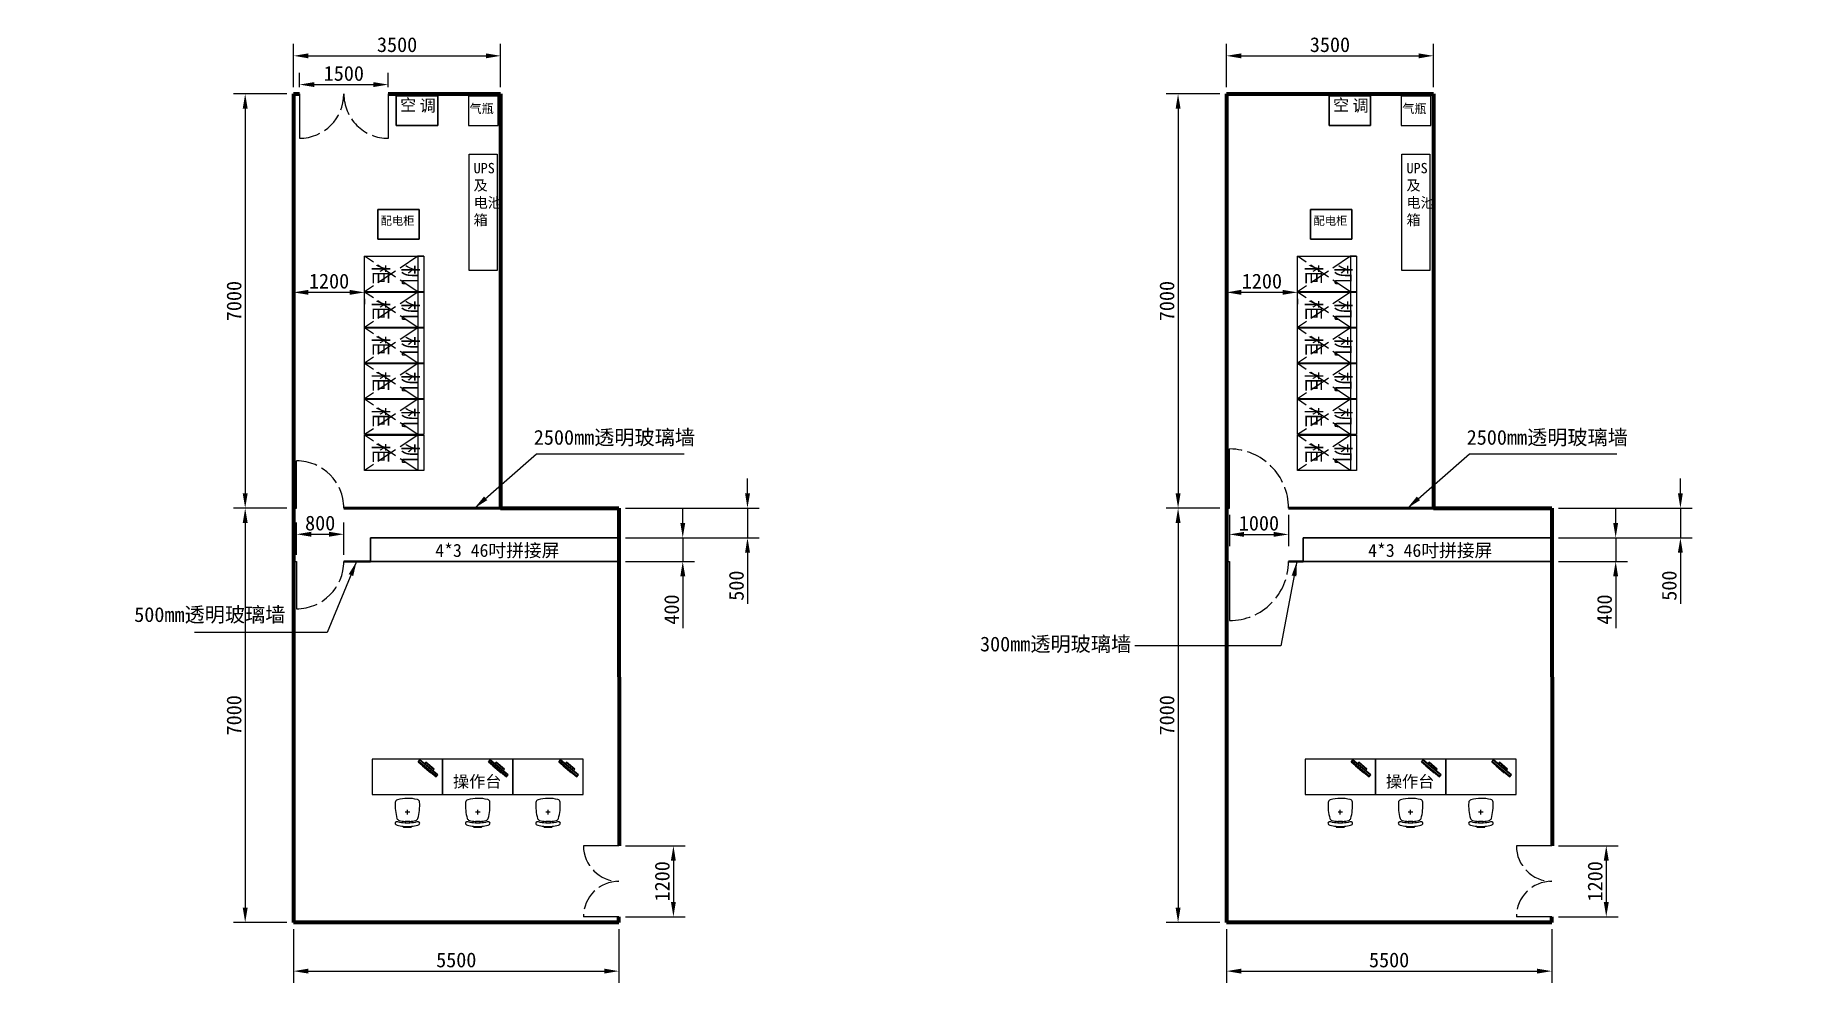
# Model space of a CAD drawing. Header units: millimetres. Extents: x 10 to 306, y 77 to 237.
import ezdxf

# ---------------------------------------------------------------- set-up
doc = ezdxf.new("R2010")
doc.units = ezdxf.units.MM
doc.header["$LTSCALE"] = 0.3
doc.linetypes.add('ACAD_ISO02W100', pattern=[15, 12, -3])
doc.layers.add('002设备', color=7, linetype='Continuous')
for name, color, linetype, lineweight in [('标注', 7, 'Continuous', 25), ('注释', 7, 'Continuous', 25), ('玻璃墙', 130, 'Continuous', 25), ('虚线', 254, 'ACAD_ISO02W100', 25)]:
    doc.layers.add(name, color=color, linetype=linetype, lineweight=lineweight)
doc.styles.get("Standard").update_dxf_attribs({"font": '', "height": 2.5})
doc.styles.get('Standard').set_extended_font_data('SimSun')
doc.dimstyles.new('标注', dxfattribs={"dimtxt": 2.5, "dimasz": 2.5, "dimexe": 2, "dimexo": 1.125, "dimtad": 1, "dimdec": 1, "dimlfac": 100, "dimtxsty": 'Standard', "dimcen": 2.5, "dimadec": 0, "dimazin": 0, "dimtfac": 1, "dimtdec": 1, "dimtmove": 0, "dimatfit": 3, "dimfxl": 1, "dimarcsym": 0})

# ---------------------------------------------------------------- blocks, each defined once
blk = doc.blocks.new('*D9')
at = {"layer": 'Defpoints', "color": 0}
for p in [(53.29, 226.98), (45.12, 156.98), (53.29, 156.98)]:
    blk.add_point(p, dxfattribs=at)
at = {"layer": '注释', "color": 0, "lineweight": -2}
for p, q in [((52.16, 226.98), (43.12, 226.98)), ((45.12, 224.48), (45.12, 159.48)), ((52.16, 156.98), (43.12, 156.98))]:
    blk.add_line(p, q, dxfattribs=at)
at = {"layer": '注释', "color": 0}
for points in [[(44.7, 224.48), (45.54, 224.48), (45.12, 226.98)], [(44.7, 159.48), (45.54, 159.48), (45.12, 156.98)]]:
    blk.add_solid(points, dxfattribs=at)
at = {"layer": '注释', "color": 0, "insert": (43.24, 191.98), "char_height": 2.5, "attachment_point": 5, "rotation": 90}
blk.add_mtext('7000', dxfattribs=at)
blk = doc.blocks.new('*D10')
at = {"layer": 'Defpoints', "color": 0}
for p in [(53.29, 156.98), (45.12, 86.98), (53.29, 86.98)]:
    blk.add_point(p, dxfattribs=at)
at = {"layer": '注释', "color": 0, "lineweight": -2}
for p, q in [((52.16, 156.98), (43.12, 156.98)), ((45.12, 154.48), (45.12, 89.48)), ((52.16, 86.98), (43.12, 86.98))]:
    blk.add_line(p, q, dxfattribs=at)
at = {"layer": '注释', "color": 0}
for points in [[(44.7, 154.48), (45.54, 154.48), (45.12, 156.98)], [(44.7, 89.48), (45.54, 89.48), (45.12, 86.98)]]:
    blk.add_solid(points, dxfattribs=at)
at = {"layer": '注释', "color": 0, "insert": (43.24, 121.98), "char_height": 2.5, "attachment_point": 5, "rotation": 90}
blk.add_mtext('7000', dxfattribs=at)
blk = doc.blocks.new('*D11')
at = {"layer": 'Defpoints', "color": 0}
for p in [(53.29, 86.98), (108.29, 86.98), (108.29, 78.75)]:
    blk.add_point(p, dxfattribs=at)
at = {"layer": '注释', "color": 0, "lineweight": -2}
for p, q in [((53.29, 85.86), (53.29, 76.75)), ((108.29, 85.86), (108.29, 76.75)), ((55.79, 78.75), (105.79, 78.75))]:
    blk.add_line(p, q, dxfattribs=at)
at = {"layer": '注释', "color": 0}
for points in [[(55.79, 79.17), (55.79, 78.34), (53.29, 78.75)], [(105.79, 79.17), (105.79, 78.34), (108.29, 78.75)]]:
    blk.add_solid(points, dxfattribs=at)
at = {"layer": '注释', "color": 0, "insert": (80.79, 80.63), "char_height": 2.5, "attachment_point": 5}
blk.add_mtext('5500', dxfattribs=at)
blk = doc.blocks.new('*D12')
at = {"layer": 'Defpoints', "color": 0}
for p in [(88.29, 233.42), (53.29, 226.98), (88.29, 226.98)]:
    blk.add_point(p, dxfattribs=at)
at = {"layer": '注释', "color": 0, "lineweight": -2}
for p, q in [((53.29, 228.11), (53.29, 235.42)), ((88.29, 228.11), (88.29, 235.42)), ((55.79, 233.42), (85.79, 233.42))]:
    blk.add_line(p, q, dxfattribs=at)
at = {"layer": '注释', "color": 0}
for points in [[(55.79, 233.83), (55.79, 233), (53.29, 233.42)], [(85.79, 233.83), (85.79, 233), (88.29, 233.42)]]:
    blk.add_solid(points, dxfattribs=at)
at = {"layer": '注释', "color": 0, "insert": (70.79, 235.29), "char_height": 2.5, "attachment_point": 5}
blk.add_mtext('3500', dxfattribs=at)
blk = doc.blocks.new('*D13')
at = {"layer": 'Defpoints', "color": 0}
for p in [(108.29, 156.98), (108.29, 151.98), (130.01, 151.98)]:
    blk.add_point(p, dxfattribs=at)
at = {"layer": '标注', "color": 0, "lineweight": -2}
for p, q in [((130.01, 159.48), (130.01, 161.98)), ((109.41, 156.98), (132.01, 156.98)), ((130.01, 156.98), (130.01, 151.98)), ((109.41, 151.98), (132.01, 151.98)), ((130.01, 149.48), (130.01, 140.79))]:
    blk.add_line(p, q, dxfattribs=at)
at = {"layer": '标注', "color": 0}
for points in [[(129.6, 159.48), (130.43, 159.48), (130.01, 156.98)], [(129.6, 149.48), (130.43, 149.48), (130.01, 151.98)]]:
    blk.add_solid(points, dxfattribs=at)
at = {"layer": '标注', "color": 0, "insert": (128.14, 143.89), "char_height": 2.5, "attachment_point": 5, "rotation": 90}
blk.add_mtext('500', dxfattribs=at)
blk = doc.blocks.new('*D14')
at = {"layer": 'Defpoints', "color": 0}
for p in [(108.29, 151.98), (108.29, 147.98), (119.07, 147.98)]:
    blk.add_point(p, dxfattribs=at)
at = {"layer": '标注', "color": 0, "lineweight": -2}
for p, q in [((119.07, 154.48), (119.07, 156.98)), ((109.41, 151.98), (121.07, 151.98)), ((119.07, 151.98), (119.07, 147.98)), ((109.41, 147.98), (121.07, 147.98)), ((119.07, 145.48), (119.07, 136.71))]:
    blk.add_line(p, q, dxfattribs=at)
at = {"layer": '标注', "color": 0}
for points in [[(118.66, 154.48), (119.49, 154.48), (119.07, 151.98)], [(118.66, 145.48), (119.49, 145.48), (119.07, 147.98)]]:
    blk.add_solid(points, dxfattribs=at)
at = {"layer": '标注', "color": 0, "insert": (117.2, 139.85), "char_height": 2.5, "attachment_point": 5, "rotation": 90}
blk.add_mtext('400', dxfattribs=at)
blk = doc.blocks.new('*D15')
at = {"layer": 'Defpoints', "color": 0}
for p in [(108.29, 99.93), (108.29, 87.93), (117.49, 87.93)]:
    blk.add_point(p, dxfattribs=at)
at = {"layer": '标注', "color": 0, "lineweight": -2}
for p, q in [((109.41, 99.93), (119.49, 99.93)), ((117.49, 97.43), (117.49, 90.43)), ((109.41, 87.93), (119.49, 87.93))]:
    blk.add_line(p, q, dxfattribs=at)
at = {"layer": '标注', "color": 0}
for points in [[(117.07, 97.43), (117.9, 97.43), (117.49, 99.93)], [(117.07, 90.43), (117.9, 90.43), (117.49, 87.93)]]:
    blk.add_solid(points, dxfattribs=at)
at = {"layer": '标注', "color": 0, "insert": (115.61, 93.93), "char_height": 2.5, "attachment_point": 5, "rotation": 90}
blk.add_mtext('1200', dxfattribs=at)
blk = doc.blocks.new('*D16')
at = {"layer": 'Defpoints', "color": 0}
for p in [(69.29, 228.56), (54.29, 226.98), (69.29, 226.98)]:
    blk.add_point(p, dxfattribs=at)
at = {"layer": '标注', "color": 0, "lineweight": -2}
for p, q in [((54.29, 228.11), (54.29, 230.56)), ((56.79, 228.56), (66.79, 228.56)), ((69.29, 228.11), (69.29, 230.56))]:
    blk.add_line(p, q, dxfattribs=at)
at = {"layer": '标注', "color": 0}
for points in [[(56.79, 228.97), (56.79, 228.14), (54.29, 228.56)], [(66.79, 228.97), (66.79, 228.14), (69.29, 228.56)]]:
    blk.add_solid(points, dxfattribs=at)
at = {"layer": '标注', "color": 0, "insert": (61.79, 230.43), "char_height": 2.5, "attachment_point": 5}
blk.add_mtext('1500', dxfattribs=at)
blk = doc.blocks.new('*D17')
at = {"layer": 'Defpoints', "color": 0}
for p in [(61.79, 152.58), (53.79, 147.98), (61.79, 147.98)]:
    blk.add_point(p, dxfattribs=at)
at = {"layer": '标注', "color": 0, "lineweight": -2}
for p, q in [((53.79, 149.11), (53.79, 154.58)), ((61.79, 149.11), (61.79, 154.58)), ((56.29, 152.58), (59.29, 152.58))]:
    blk.add_line(p, q, dxfattribs=at)
at = {"layer": '标注', "color": 0}
for points in [[(56.29, 152.99), (56.29, 152.16), (53.79, 152.58)], [(59.29, 152.99), (59.29, 152.16), (61.79, 152.58)]]:
    blk.add_solid(points, dxfattribs=at)
at = {"layer": '标注', "color": 0, "insert": (57.79, 154.45), "char_height": 2.5, "attachment_point": 5}
blk.add_mtext('800', dxfattribs=at)
blk = doc.blocks.new('*D21')
at = {"layer": 'Defpoints', "color": 0}
for p in [(53.29, 193.51), (53.29, 193.45), (65.29, 193.51)]:
    blk.add_point(p, dxfattribs=at)
at = {"layer": '标注', "color": 0, "lineweight": -2}
for p, q in [((62.79, 193.45), (55.79, 193.45)), ((53.29, 192.38), (53.29, 191.45)), ((65.29, 192.38), (65.29, 191.45))]:
    blk.add_line(p, q, dxfattribs=at)
at = {"layer": '标注', "color": 0}
for points in [[(55.79, 193.87), (55.79, 193.04), (53.29, 193.45)], [(62.79, 193.87), (62.79, 193.04), (65.29, 193.45)]]:
    blk.add_solid(points, dxfattribs=at)
at = {"layer": '标注', "color": 0, "insert": (59.29, 195.33), "char_height": 2.5, "attachment_point": 5}
blk.add_mtext('1200', dxfattribs=at)
blk = doc.blocks.new('*D22')
at = {"layer": 'Defpoints', "color": 0}
for p in [(210.95, 226.98), (202.78, 156.98), (210.95, 156.98)]:
    blk.add_point(p, dxfattribs=at)
at = {"layer": '注释', "color": 0, "lineweight": -2}
for p, q in [((209.82, 226.98), (200.78, 226.98)), ((202.78, 224.48), (202.78, 159.48)), ((209.82, 156.98), (200.78, 156.98))]:
    blk.add_line(p, q, dxfattribs=at)
at = {"layer": '注释', "color": 0}
for points in [[(202.37, 224.48), (203.2, 224.48), (202.78, 226.98)], [(202.37, 159.48), (203.2, 159.48), (202.78, 156.98)]]:
    blk.add_solid(points, dxfattribs=at)
at = {"layer": '注释', "color": 0, "insert": (200.91, 191.98), "char_height": 2.5, "attachment_point": 5, "rotation": 90}
blk.add_mtext('7000', dxfattribs=at)
blk = doc.blocks.new('*D23')
at = {"layer": 'Defpoints', "color": 0}
for p in [(210.95, 156.98), (202.78, 86.98), (210.95, 86.98)]:
    blk.add_point(p, dxfattribs=at)
at = {"layer": '注释', "color": 0, "lineweight": -2}
for p, q in [((209.82, 156.98), (200.78, 156.98)), ((202.78, 154.48), (202.78, 89.48)), ((209.82, 86.98), (200.78, 86.98))]:
    blk.add_line(p, q, dxfattribs=at)
at = {"layer": '注释', "color": 0}
for points in [[(202.37, 154.48), (203.2, 154.48), (202.78, 156.98)], [(202.37, 89.48), (203.2, 89.48), (202.78, 86.98)]]:
    blk.add_solid(points, dxfattribs=at)
at = {"layer": '注释', "color": 0, "insert": (200.91, 121.98), "char_height": 2.5, "attachment_point": 5, "rotation": 90}
blk.add_mtext('7000', dxfattribs=at)
blk = doc.blocks.new('*D24')
at = {"layer": 'Defpoints', "color": 0}
for p in [(210.95, 86.98), (265.95, 86.98), (265.95, 78.75)]:
    blk.add_point(p, dxfattribs=at)
at = {"layer": '注释', "color": 0, "lineweight": -2}
for p, q in [((210.95, 85.86), (210.95, 76.75)), ((265.95, 85.86), (265.95, 76.75)), ((213.45, 78.75), (263.45, 78.75))]:
    blk.add_line(p, q, dxfattribs=at)
at = {"layer": '注释', "color": 0}
for points in [[(213.45, 79.17), (213.45, 78.34), (210.95, 78.75)], [(263.45, 79.17), (263.45, 78.34), (265.95, 78.75)]]:
    blk.add_solid(points, dxfattribs=at)
at = {"layer": '注释', "color": 0, "insert": (238.45, 80.63), "char_height": 2.5, "attachment_point": 5}
blk.add_mtext('5500', dxfattribs=at)
blk = doc.blocks.new('*D25')
at = {"layer": 'Defpoints', "color": 0}
for p in [(245.95, 233.42), (210.95, 226.98), (245.95, 226.98)]:
    blk.add_point(p, dxfattribs=at)
at = {"layer": '注释', "color": 0, "lineweight": -2}
for p, q in [((210.95, 228.11), (210.95, 235.42)), ((245.95, 228.11), (245.95, 235.42)), ((213.45, 233.42), (243.45, 233.42))]:
    blk.add_line(p, q, dxfattribs=at)
at = {"layer": '注释', "color": 0}
for points in [[(213.45, 233.83), (213.45, 233), (210.95, 233.42)], [(243.45, 233.83), (243.45, 233), (245.95, 233.42)]]:
    blk.add_solid(points, dxfattribs=at)
at = {"layer": '注释', "color": 0, "insert": (228.45, 235.29), "char_height": 2.5, "attachment_point": 5}
blk.add_mtext('3500', dxfattribs=at)
blk = doc.blocks.new('*D26')
at = {"layer": 'Defpoints', "color": 0}
for p in [(265.95, 156.98), (265.95, 151.98), (287.68, 151.98)]:
    blk.add_point(p, dxfattribs=at)
at = {"layer": '标注', "color": 0, "lineweight": -2}
for p, q in [((287.68, 159.48), (287.68, 161.98)), ((267.07, 156.98), (289.68, 156.98)), ((287.68, 156.98), (287.68, 151.98)), ((267.07, 151.98), (289.68, 151.98)), ((287.68, 149.48), (287.68, 140.79))]:
    blk.add_line(p, q, dxfattribs=at)
at = {"layer": '标注', "color": 0}
for points in [[(287.26, 159.48), (288.09, 159.48), (287.68, 156.98)], [(287.26, 149.48), (288.09, 149.48), (287.68, 151.98)]]:
    blk.add_solid(points, dxfattribs=at)
at = {"layer": '标注', "color": 0, "insert": (285.8, 143.89), "char_height": 2.5, "attachment_point": 5, "rotation": 90}
blk.add_mtext('500', dxfattribs=at)
blk = doc.blocks.new('*D27')
at = {"layer": 'Defpoints', "color": 0}
for p in [(265.95, 151.98), (265.95, 147.98), (276.74, 147.98)]:
    blk.add_point(p, dxfattribs=at)
at = {"layer": '标注', "color": 0, "lineweight": -2}
for p, q in [((276.74, 154.48), (276.74, 156.98)), ((267.07, 151.98), (278.74, 151.98)), ((276.74, 151.98), (276.74, 147.98)), ((267.07, 147.98), (278.74, 147.98)), ((276.74, 145.48), (276.74, 136.71))]:
    blk.add_line(p, q, dxfattribs=at)
at = {"layer": '标注', "color": 0}
for points in [[(276.32, 154.48), (277.15, 154.48), (276.74, 151.98)], [(276.32, 145.48), (277.15, 145.48), (276.74, 147.98)]]:
    blk.add_solid(points, dxfattribs=at)
at = {"layer": '标注', "color": 0, "insert": (274.86, 139.85), "char_height": 2.5, "attachment_point": 5, "rotation": 90}
blk.add_mtext('400', dxfattribs=at)
blk = doc.blocks.new('*D28')
at = {"layer": 'Defpoints', "color": 0}
for p in [(265.95, 99.93), (265.95, 87.93), (275.15, 87.93)]:
    blk.add_point(p, dxfattribs=at)
at = {"layer": '标注', "color": 0, "lineweight": -2}
for p, q in [((267.07, 99.93), (277.15, 99.93)), ((275.15, 97.43), (275.15, 90.43)), ((267.07, 87.93), (277.15, 87.93))]:
    blk.add_line(p, q, dxfattribs=at)
at = {"layer": '标注', "color": 0}
for points in [[(274.73, 97.43), (275.57, 97.43), (275.15, 99.93)], [(274.73, 90.43), (275.57, 90.43), (275.15, 87.93)]]:
    blk.add_solid(points, dxfattribs=at)
at = {"layer": '标注', "color": 0, "insert": (273.27, 93.93), "char_height": 2.5, "attachment_point": 5, "rotation": 90}
blk.add_mtext('1200', dxfattribs=at)
blk = doc.blocks.new('*D31')
at = {"layer": 'Defpoints', "color": 0}
for p in [(210.95, 193.51), (210.95, 193.45), (222.95, 193.51)]:
    blk.add_point(p, dxfattribs=at)
at = {"layer": '标注', "color": 0, "lineweight": -2}
for p, q in [((220.45, 193.45), (213.45, 193.45)), ((210.95, 192.38), (210.95, 191.45)), ((222.95, 192.38), (222.95, 191.45))]:
    blk.add_line(p, q, dxfattribs=at)
at = {"layer": '标注', "color": 0}
for points in [[(213.45, 193.87), (213.45, 193.04), (210.95, 193.45)], [(220.45, 193.87), (220.45, 193.04), (222.95, 193.45)]]:
    blk.add_solid(points, dxfattribs=at)
at = {"layer": '标注', "color": 0, "insert": (216.95, 195.33), "char_height": 2.5, "attachment_point": 5}
blk.add_mtext('1200', dxfattribs=at)
blk = doc.blocks.new('*D32')
at = {"layer": 'Defpoints', "color": 0}
for p in [(211.45, 156.98), (221.45, 156.98), (221.45, 152.55)]:
    blk.add_point(p, dxfattribs=at)
at = {"layer": '标注', "color": 0, "lineweight": -2}
for p, q in [((211.45, 155.86), (211.45, 150.55)), ((221.45, 155.86), (221.45, 150.55)), ((213.95, 152.55), (218.95, 152.55))]:
    blk.add_line(p, q, dxfattribs=at)
at = {"layer": '标注', "color": 0}
for points in [[(213.95, 152.97), (213.95, 152.14), (211.45, 152.55)], [(218.95, 152.97), (218.95, 152.14), (221.45, 152.55)]]:
    blk.add_solid(points, dxfattribs=at)
at = {"layer": '标注', "color": 0, "insert": (216.45, 154.43), "char_height": 2.5, "attachment_point": 5}
blk.add_mtext('1000', dxfattribs=at)

msp = doc.modelspace()

# ---------------------------------------------------------------- linework, layer by layer
for p, q in [((53.2871, 226.9845), (54.2871, 226.9845)), ((210.95, 226.9845), (211.95, 226.9845)), ((65.2871, 193.5389), (65.2871, 199.5389)), ((65.2871, 199.5389), (75.2871, 199.5389)), ((74.2871, 199.5389), (74.2822, 193.539)), ((75.2871, 199.5389), (74.2871, 199.5389)), ((75.2871, 199.5389), (75.2871, 193.5389)), ((222.95, 193.5389), (222.95, 199.5389)), ((222.95, 199.5389), (232.95, 199.5389)), ((231.95, 199.5389), (231.945, 193.539)), ((232.95, 199.5389), (231.95, 199.5389)), ((232.95, 199.5389), (232.95, 193.5389)), ((75.2871, 193.5389), (65.2871, 193.5389)), ((65.2871, 187.5058), (65.2871, 193.5058)), ((65.2871, 193.5058), (75.2871, 193.5058)), ((74.2871, 193.5058), (74.2822, 187.5058)), ((75.2871, 193.5058), (74.2871, 193.5058)), ((75.2871, 193.5058), (75.2871, 187.5058)), ((232.95, 193.5389), (222.95, 193.5389)), ((222.95, 187.5058), (222.95, 193.5058)), ((222.95, 193.5058), (232.95, 193.5058)), ((231.95, 193.5058), (231.945, 187.5058)), ((232.95, 193.5058), (231.95, 193.5058)), ((232.95, 193.5058), (232.95, 187.5058)), ((75.2871, 187.5058), (65.2871, 187.5058)), ((65.2871, 181.4726), (65.2871, 187.4726)), ((65.2871, 187.4726), (75.2871, 187.4726)), ((74.2871, 187.4726), (74.2822, 181.4727)), ((75.2871, 187.4726), (74.2871, 187.4726)), ((75.2871, 187.4726), (75.2871, 181.4726)), ((232.95, 187.5058), (222.95, 187.5058)), ((222.95, 181.4726), (222.95, 187.4726)), ((222.95, 187.4726), (232.95, 187.4726)), ((231.95, 187.4726), (231.945, 181.4727)), ((232.95, 187.4726), (231.95, 187.4726)), ((232.95, 187.4726), (232.95, 181.4726)), ((75.2871, 181.4726), (65.2871, 181.4726)), ((65.2871, 175.4395), (65.2871, 181.4395)), ((65.2871, 181.4395), (75.2871, 181.4395)), ((74.2871, 181.4395), (74.2822, 175.4395)), ((75.2871, 181.4395), (74.2871, 181.4395)), ((75.2871, 181.4395), (75.2871, 175.4395)), ((232.95, 181.4726), (222.95, 181.4726)), ((222.95, 175.4395), (222.95, 181.4395)), ((222.95, 181.4395), (232.95, 181.4395)), ((231.95, 181.4395), (231.945, 175.4395)), ((232.95, 181.4395), (231.95, 181.4395)), ((232.95, 181.4395), (232.95, 175.4395)), ((75.2871, 175.4395), (65.2871, 175.4395)), ((65.2871, 169.4063), (65.2871, 175.4063)), ((65.2871, 175.4063), (75.2871, 175.4063)), ((74.2871, 175.4063), (74.2822, 169.4064)), ((75.2871, 175.4063), (74.2871, 175.4063)), ((75.2871, 175.4063), (75.2871, 169.4063)), ((232.95, 175.4395), (222.95, 175.4395)), ((222.95, 169.4063), (222.95, 175.4063)), ((222.95, 175.4063), (232.95, 175.4063)), ((231.95, 175.4063), (231.945, 169.4064)), ((232.95, 175.4063), (231.95, 175.4063)), ((232.95, 175.4063), (232.95, 169.4063)), ((75.2871, 169.4063), (65.2871, 169.4063)), ((65.2871, 163.3344), (65.2871, 169.3344)), ((65.2871, 169.3344), (75.2871, 169.3344)), ((74.2871, 169.3344), (74.2822, 163.3344)), ((75.2871, 169.3344), (74.2871, 169.3344)), ((75.2871, 169.3344), (75.2871, 163.3344)), ((232.95, 169.4063), (222.95, 169.4063)), ((222.95, 163.3344), (222.95, 169.3344)), ((222.95, 169.3344), (232.95, 169.3344)), ((231.95, 169.3344), (231.945, 163.3344)), ((232.95, 169.3344), (231.95, 169.3344)), ((232.95, 169.3344), (232.95, 163.3344)), ((211.45, 156.9845), (211.45, 166.9845)), ((53.7871, 156.9845), (53.7871, 164.9845)), ((75.2871, 163.3344), (65.2871, 163.3344)), ((232.95, 163.3344), (222.95, 163.3344)), ((53.2871, 156.9845), (53.7871, 156.9845)), ((88.2871, 156.9845), (88.2871, 157.9845)), ((88.2871, 156.9845), (88.2871, 156.9845)), ((108.2871, 156.9845), (108.2871, 152.9845)), ((108.2871, 156.9845), (108.2871, 151.9845)), ((210.95, 156.9845), (211.45, 156.9845)), ((245.95, 156.9845), (245.95, 157.9845)), ((245.95, 156.9845), (245.95, 156.9845)), ((265.95, 156.9845), (265.95, 152.9845)), ((265.95, 156.9845), (265.95, 151.9845)), ((53.2871, 147.9845), (53.7871, 147.9845)), ((53.7871, 147.9845), (53.7871, 139.9845)), ((210.95, 147.9845), (211.45, 147.9845)), ((211.45, 147.9845), (211.45, 137.9845)), ((108.2871, 102.9428), (108.2871, 99.9328)), ((265.95, 102.9428), (265.95, 99.9328)), ((108.2871, 99.9328), (102.2871, 99.9328)), ((265.95, 99.9328), (259.95, 99.9328)), ((108.2871, 87.9328), (102.2871, 87.9328)), ((108.2871, 87.9328), (108.2871, 86.9845)), ((265.95, 87.9328), (259.95, 87.9328)), ((265.95, 87.9328), (265.95, 86.9845))]:
    msp.add_line(p, q)
at = {"lineweight": 70}
for p, q in [((53.2871, 226.9845), (53.2871, 156.9845)), ((69.2871, 226.9845), (88.2871, 226.9845)), ((88.2871, 226.9845), (88.2871, 156.9845)), ((210.95, 226.9845), (210.95, 156.9845)), ((210.95, 226.9845), (226.95, 226.9845)), ((226.95, 226.9845), (245.95, 226.9845)), ((245.95, 226.9845), (245.95, 156.9845)), ((53.2871, 156.9845), (53.2871, 86.9845)), ((88.2871, 156.9845), (108.2871, 156.9845)), ((108.2871, 156.9845), (108.3409, 99.9479)), ((210.95, 156.9845), (210.95, 86.9845)), ((245.95, 156.9845), (265.95, 156.9845)), ((265.95, 156.9845), (266.0037, 99.9479)), ((108.2871, 86.9845), (53.2871, 86.9845)), ((265.95, 86.9845), (210.95, 86.9845))]:
    msp.add_line(p, q, dxfattribs=at)
at = {"lineweight": 30}
for p, q in [((70.6618, 221.6535), (70.6618, 226.6535)), ((70.6618, 226.6535), (77.6618, 226.6535)), ((77.6618, 226.6535), (77.6618, 221.6535)), ((228.3246, 221.6535), (228.3246, 226.6535)), ((228.3246, 226.6535), (235.3246, 226.6535)), ((235.3246, 226.6535), (235.3246, 221.6535)), ((77.6618, 221.6535), (70.6618, 221.6535)), ((235.3246, 221.6535), (228.3246, 221.6535)), ((67.5111, 202.4618), (67.5111, 207.4618)), ((67.5111, 207.4618), (74.5111, 207.4618)), ((74.5111, 207.4618), (74.5111, 202.4618)), ((225.1739, 202.4618), (225.1739, 207.4618)), ((225.1739, 207.4618), (232.1739, 207.4618)), ((232.1739, 207.4618), (232.1739, 202.4618)), ((74.5111, 202.4618), (67.5111, 202.4618)), ((232.1739, 202.4618), (225.1739, 202.4618)), ((108.2871, 151.9845), (66.2871, 151.9845)), ((66.2871, 151.9845), (66.2871, 147.9845)), ((265.95, 151.9845), (223.95, 151.9845)), ((223.95, 151.9845), (223.95, 147.9845)), ((66.2871, 147.9845), (108.2871, 147.9845)), ((223.95, 147.9845), (265.95, 147.9845))]:
    msp.add_line(p, q, dxfattribs=at)
at = {"linetype": 'ACAD_ISO02W100'}
for p, q in [((74.2822, 193.539), (65.2871, 199.5389)), ((74.2871, 199.5389), (65.2871, 193.5389)), ((231.945, 193.539), (222.95, 199.5389)), ((231.95, 199.5389), (222.95, 193.5389)), ((74.2822, 187.5058), (65.2871, 193.5058)), ((74.2871, 193.5058), (65.2871, 187.5058)), ((231.945, 187.5058), (222.95, 193.5058)), ((231.95, 193.5058), (222.95, 187.5058)), ((74.2822, 181.4727), (65.2871, 187.4726)), ((74.2871, 187.4726), (65.2871, 181.4726)), ((231.945, 181.4727), (222.95, 187.4726)), ((231.95, 187.4726), (222.95, 181.4726)), ((74.2822, 175.4395), (65.2871, 181.4395)), ((74.2871, 181.4395), (65.2871, 175.4395)), ((231.945, 175.4395), (222.95, 181.4395)), ((231.95, 181.4395), (222.95, 175.4395)), ((74.2822, 169.4064), (65.2871, 175.4063)), ((74.2871, 175.4063), (65.2871, 169.4063)), ((231.945, 169.4064), (222.95, 175.4063)), ((231.95, 175.4063), (222.95, 169.4063)), ((74.2822, 163.3344), (65.2871, 169.3344)), ((74.2871, 169.3344), (65.2871, 163.3344)), ((231.945, 163.3344), (222.95, 169.3344)), ((231.95, 169.3344), (222.95, 163.3344))]:
    msp.add_line(p, q, dxfattribs=at)
at = {"color": 4, "lineweight": 40}
for p, q in [((66.2871, 147.9845), (61.7871, 147.9845)), ((223.95, 147.9845), (221.45, 147.9845))]:
    msp.add_line(p, q, dxfattribs=at)
at = {"layer": '002设备'}
for p, q in [((74.3714, 114.1405), (74.6583, 114.4808)), ((74.3714, 114.1405), (77.402, 111.5854)), ((74.4213, 114.1997), (77.4519, 111.6446)), ((74.4587, 114.2441), (77.4893, 111.689)), ((77.639, 111.8665), (74.6084, 114.4216)), ((77.6889, 111.9257), (74.6583, 114.4808)), ((75.6552, 114.0707), (75.4431, 113.8191)), ((76.9972, 112.838), (75.6053, 114.0115)), ((77.0471, 112.8972), (75.6552, 114.0707)), ((76.835, 112.6456), (77.0471, 112.8972)), ((86.2514, 114.1405), (86.5383, 114.4808)), ((86.2514, 114.1405), (89.282, 111.5854)), ((86.3013, 114.1997), (89.3319, 111.6446)), ((86.3387, 114.2441), (89.3693, 111.689)), ((89.519, 111.8665), (86.4884, 114.4216)), ((89.5689, 111.9257), (86.5383, 114.4808)), ((87.5352, 114.0707), (87.3231, 113.8191)), ((88.8772, 112.838), (87.4853, 114.0115)), ((88.9271, 112.8972), (87.5352, 114.0707)), ((88.715, 112.6456), (88.9271, 112.8972)), ((98.1314, 114.1405), (98.4183, 114.4808)), ((98.1314, 114.1405), (101.162, 111.5854)), ((98.1813, 114.1997), (101.2119, 111.6446)), ((98.2187, 114.2441), (101.2493, 111.689)), ((101.399, 111.8665), (98.3684, 114.4216)), ((101.4489, 111.9257), (98.4183, 114.4808)), ((99.4152, 114.0707), (99.2031, 113.8191)), ((100.7572, 112.838), (99.3653, 114.0115)), ((100.8071, 112.8972), (99.4152, 114.0707)), ((100.595, 112.6456), (100.8071, 112.8972)), ((232.0342, 114.1405), (232.3211, 114.4808)), ((232.0342, 114.1405), (235.0648, 111.5854)), ((232.0841, 114.1997), (235.1147, 111.6446)), ((232.1215, 114.2441), (235.1521, 111.689)), ((235.3018, 111.8665), (232.2712, 114.4216)), ((235.3517, 111.9257), (232.3211, 114.4808)), ((233.318, 114.0707), (233.106, 113.8191)), ((234.66, 112.838), (233.2681, 114.0115)), ((234.71, 112.8972), (233.318, 114.0707)), ((234.4979, 112.6456), (234.71, 112.8972)), ((243.9142, 114.1405), (244.2011, 114.4808)), ((243.9142, 114.1405), (246.9448, 111.5854)), ((243.9641, 114.1997), (246.9947, 111.6446)), ((244.0015, 114.2441), (247.0321, 111.689)), ((247.1818, 111.8665), (244.1512, 114.4216)), ((247.2317, 111.9257), (244.2011, 114.4808)), ((245.198, 114.0707), (244.986, 113.8191)), ((246.54, 112.838), (245.1481, 114.0115)), ((246.59, 112.8972), (245.198, 114.0707)), ((246.3779, 112.6456), (246.59, 112.8972)), ((255.7942, 114.1405), (256.0811, 114.4808)), ((255.7942, 114.1405), (258.8248, 111.5854)), ((255.8441, 114.1997), (258.8747, 111.6446)), ((255.8815, 114.2441), (258.9121, 111.689)), ((259.0618, 111.8665), (256.0312, 114.4216)), ((259.1117, 111.9257), (256.0811, 114.4808)), ((257.078, 114.0707), (256.866, 113.8191)), ((258.42, 112.838), (257.0281, 114.0115)), ((258.47, 112.8972), (257.078, 114.0707)), ((258.2579, 112.6456), (258.47, 112.8972)), ((77.402, 111.5854), (77.6889, 111.9257)), ((89.282, 111.5854), (89.5689, 111.9257)), ((101.162, 111.5854), (101.4489, 111.9257)), ((235.0648, 111.5854), (235.3517, 111.9257)), ((246.9448, 111.5854), (247.2317, 111.9257)), ((258.8248, 111.5854), (259.1117, 111.9257))]:
    msp.add_line(p, q, dxfattribs=at)
at = {"layer": '002设备', "lineweight": 0}
for p, q in [((72.9348, 104.0534), (72.1428, 104.0534)), ((72.9348, 103.765), (72.1428, 103.765)), ((72.9289, 105.6067), (72.1487, 105.6067)), ((72.5388, 105.2166), (72.5388, 105.9968)), ((84.8148, 104.0534), (84.0228, 104.0534)), ((84.8148, 103.765), (84.0228, 103.765)), ((84.8089, 105.6067), (84.0287, 105.6067)), ((84.4188, 105.2166), (84.4188, 105.9968)), ((96.6948, 104.0534), (95.9028, 104.0534)), ((96.6948, 103.765), (95.9028, 103.765)), ((96.6889, 105.6067), (95.9087, 105.6067)), ((96.2988, 105.2166), (96.2988, 105.9968)), ((230.5976, 104.0534), (229.8056, 104.0534)), ((230.5976, 103.765), (229.8056, 103.765)), ((230.5917, 105.6067), (229.8115, 105.6067)), ((230.2016, 105.2166), (230.2016, 105.9968)), ((242.4776, 104.0534), (241.6856, 104.0534)), ((242.4776, 103.765), (241.6856, 103.765)), ((242.4717, 105.6067), (241.6915, 105.6067)), ((242.0816, 105.2166), (242.0816, 105.9968)), ((254.3576, 104.0534), (253.5656, 104.0534)), ((254.3576, 103.765), (253.5656, 103.765)), ((254.3517, 105.6067), (253.5715, 105.6067)), ((253.9616, 105.2166), (253.9616, 105.9968))]:
    msp.add_line(p, q, dxfattribs=at)
at = {"layer": '002设备'}
for points in [[(78.4728, 108.6078), (78.4728, 114.5478), (66.5928, 114.5478), (66.5928, 108.6078)], [(90.3528, 108.6078), (90.3528, 114.5478), (78.4728, 114.5478), (78.4728, 108.6078)], [(102.2328, 108.6078), (102.2328, 114.5478), (90.3528, 114.5478), (90.3528, 108.6078)], [(236.1357, 108.6078), (236.1357, 114.5478), (224.2557, 114.5478), (224.2557, 108.6078)], [(248.0157, 108.6078), (248.0157, 114.5478), (236.1357, 114.5478), (236.1357, 108.6078)], [(259.8957, 108.6078), (259.8957, 114.5478), (248.0157, 114.5478), (248.0157, 108.6078)]]:
    msp.add_lwpolyline(points, close=True, dxfattribs=at)
for points in [[(75.1562, 113.4788), (75.1063, 113.4196), (76.4982, 112.2461), (76.5481, 112.3053)], [(87.0362, 113.4788), (86.9863, 113.4196), (88.3782, 112.2461), (88.4281, 112.3053)], [(98.9162, 113.4788), (98.8663, 113.4196), (100.2582, 112.2461), (100.3081, 112.3053)], [(232.819, 113.4788), (232.7691, 113.4196), (234.161, 112.2461), (234.2109, 112.3053)], [(244.699, 113.4788), (244.6491, 113.4196), (246.041, 112.2461), (246.0909, 112.3053)], [(256.579, 113.4788), (256.5291, 113.4196), (257.921, 112.2461), (257.9709, 112.3053)]]:
    msp.add_lwpolyline(points, dxfattribs=at)
for points in [[(71.8358, 103.1956), (71.8358, 103.1541, 0.41421356), (71.9348, 103.0551), (73.1228, 103.0551, 0.41421356), (73.2218, 103.1541), (73.2218, 103.1869), (73.2218, 103.2317, 0.04192882), (74.2883, 103.436, 0.35628385), (74.622, 103.783, 0.44957722), (74.1363, 103.9688, -0.05098578), (72.9348, 103.765), (72.9348, 104.0534, 0.04723585), (73.9566, 104.2252, 0.26319829), (74.3045, 104.5664, 0.08772053), (74.5936, 107.2975, 0.32334349), (74.2224, 107.7427, 0.12957975), (70.8466, 107.7176, 0.32011876), (70.4824, 107.2728, 0.08692947), (70.7731, 104.5664, 0.26319829), (71.121, 104.2252, 0.04723585), (72.1428, 104.0534), (72.1428, 103.765, -0.05098578), (70.9413, 103.9688, 0.44957722), (70.4556, 103.783, 0.35628385), (70.7893, 103.436, 0.0411515), (71.8358, 103.2338), (71.8358, 103.1884)], [(83.7158, 103.1956), (83.7158, 103.1541, 0.41421356), (83.8148, 103.0551), (85.0028, 103.0551, 0.41421356), (85.1018, 103.1541), (85.1018, 103.1869), (85.1018, 103.2317, 0.04192882), (86.1683, 103.436, 0.35628385), (86.502, 103.783, 0.44957722), (86.0163, 103.9688, -0.05098578), (84.8148, 103.765), (84.8148, 104.0534, 0.04723585), (85.8366, 104.2252, 0.26319829), (86.1845, 104.5664, 0.08772053), (86.4736, 107.2975, 0.32334349), (86.1024, 107.7427, 0.12957975), (82.7266, 107.7176, 0.32011876), (82.3624, 107.2728, 0.08692947), (82.6531, 104.5664, 0.26319829), (83.001, 104.2252, 0.04723585), (84.0228, 104.0534), (84.0228, 103.765, -0.05098578), (82.8213, 103.9688, 0.44957722), (82.3356, 103.783, 0.35628385), (82.6693, 103.436, 0.0411515), (83.7158, 103.2338), (83.7158, 103.1884)], [(95.5958, 103.1956), (95.5958, 103.1541, 0.41421356), (95.6948, 103.0551), (96.8828, 103.0551, 0.41421356), (96.9818, 103.1541), (96.9818, 103.1869), (96.9818, 103.2317, 0.04192882), (98.0483, 103.436, 0.35628385), (98.382, 103.783, 0.44957722), (97.8963, 103.9688, -0.05098578), (96.6948, 103.765), (96.6948, 104.0534, 0.04723585), (97.7166, 104.2252, 0.26319829), (98.0645, 104.5664, 0.08772053), (98.3536, 107.2975, 0.32334349), (97.9824, 107.7427, 0.12957975), (94.6066, 107.7176, 0.32011876), (94.2424, 107.2728, 0.08692947), (94.5331, 104.5664, 0.26319829), (94.881, 104.2252, 0.04723585), (95.9028, 104.0534), (95.9028, 103.765, -0.05098578), (94.7013, 103.9688, 0.44957722), (94.2156, 103.783, 0.35628385), (94.5493, 103.436, 0.0411515), (95.5958, 103.2338), (95.5958, 103.1884)], [(229.4986, 103.1956), (229.4986, 103.1541, 0.41421356), (229.5976, 103.0551), (230.7856, 103.0551, 0.41421356), (230.8846, 103.1541), (230.8846, 103.1869), (230.8846, 103.2317, 0.04192882), (231.9511, 103.436, 0.35628385), (232.2848, 103.783, 0.44957722), (231.7991, 103.9688, -0.05098578), (230.5976, 103.765), (230.5976, 104.0534, 0.04723585), (231.6194, 104.2252, 0.26319829), (231.9674, 104.5664, 0.08772053), (232.2564, 107.2975, 0.32334349), (231.8852, 107.7427, 0.12957975), (228.5094, 107.7176, 0.32011876), (228.1452, 107.2728, 0.08692947), (228.4359, 104.5664, 0.26319829), (228.7839, 104.2252, 0.04723585), (229.8056, 104.0534), (229.8056, 103.765, -0.05098578), (228.6042, 103.9688, 0.44957722), (228.1185, 103.783, 0.35628385), (228.4522, 103.436, 0.0411515), (229.4986, 103.2338), (229.4986, 103.1884)], [(241.3786, 103.1956), (241.3786, 103.1541, 0.41421356), (241.4776, 103.0551), (242.6656, 103.0551, 0.41421356), (242.7646, 103.1541), (242.7646, 103.1869), (242.7646, 103.2317, 0.04192882), (243.8311, 103.436, 0.35628385), (244.1648, 103.783, 0.44957722), (243.6791, 103.9688, -0.05098578), (242.4776, 103.765), (242.4776, 104.0534, 0.04723585), (243.4994, 104.2252, 0.26319829), (243.8474, 104.5664, 0.08772053), (244.1364, 107.2975, 0.32334349), (243.7652, 107.7427, 0.12957975), (240.3894, 107.7176, 0.32011876), (240.0252, 107.2728, 0.08692947), (240.3159, 104.5664, 0.26319829), (240.6639, 104.2252, 0.04723585), (241.6856, 104.0534), (241.6856, 103.765, -0.05098578), (240.4842, 103.9688, 0.44957722), (239.9985, 103.783, 0.35628385), (240.3322, 103.436, 0.0411515), (241.3786, 103.2338), (241.3786, 103.1884)], [(253.2586, 103.1956), (253.2586, 103.1541, 0.41421356), (253.3576, 103.0551), (254.5456, 103.0551, 0.41421356), (254.6446, 103.1541), (254.6446, 103.1869), (254.6446, 103.2317, 0.04192882), (255.7111, 103.436, 0.35628385), (256.0448, 103.783, 0.44957722), (255.5591, 103.9688, -0.05098578), (254.3576, 103.765), (254.3576, 104.0534, 0.04723585), (255.3794, 104.2252, 0.26319829), (255.7274, 104.5664, 0.08772053), (256.0164, 107.2975, 0.32334349), (255.6452, 107.7427, 0.12957975), (252.2694, 107.7176, 0.32011876), (251.9052, 107.2728, 0.08692947), (252.1959, 104.5664, 0.26319829), (252.5439, 104.2252, 0.04723585), (253.5656, 104.0534), (253.5656, 103.765, -0.05098578), (252.3642, 103.9688, 0.44957722), (251.8785, 103.783, 0.35628385), (252.2122, 103.436, 0.0411515), (253.2586, 103.2338), (253.2586, 103.1884)]]:
    msp.add_lwpolyline(points, format="xyb", dxfattribs=at)
at = {"layer": '002设备', "lineweight": 0}
for centre in [(72.5456, 114.0488), (84.4256, 114.0488), (96.3056, 114.0488), (230.2084, 114.0488), (242.0884, 114.0488), (253.9684, 114.0488)]:
    msp.add_arc(centre, 10.8383, 266.245071, 273.577086, dxfattribs=at)
at = {"layer": '注释', "lineweight": 70}
for p, q in [((53.2871, 226.9845), (54.2871, 226.9845)), ((108.2871, 86.9845), (108.2871, 87.9328)), ((265.95, 86.9845), (265.95, 87.9328))]:
    msp.add_line(p, q, dxfattribs=at)
at = {"layer": '注释'}
for p, q in [((54.2871, 226.9845), (54.2871, 219.4845)), ((69.2871, 226.9816), (69.2871, 219.4816)), ((82.8475, 226.6306), (82.8475, 221.6306)), ((87.8475, 226.6306), (82.8475, 226.6306)), ((87.8475, 221.6306), (87.8475, 226.6306)), ((240.5103, 226.6306), (240.5103, 221.6306)), ((245.5103, 226.6306), (240.5103, 226.6306)), ((245.5103, 221.6306), (245.5103, 226.6306)), ((82.8475, 221.6306), (87.8475, 221.6306)), ((240.5103, 221.6306), (245.5103, 221.6306))]:
    msp.add_line(p, q, dxfattribs=at)
for points in [[(82.9489, 216.8108), (87.6787, 216.8108), (87.6787, 197.1262), (82.9489, 197.1262)], [(240.6117, 216.8108), (245.3415, 216.8108), (245.3415, 197.1262), (240.6117, 197.1262)]]:
    msp.add_lwpolyline(points, close=True, dxfattribs=at)
at = {"layer": '玻璃墙', "lineweight": 50}
for p, q in [((61.8158, 156.9845), (88.2858, 156.9842)), ((221.45, 156.9845), (245.9487, 156.9842))]:
    msp.add_line(p, q, dxfattribs=at)
at = {"layer": '虚线'}
msp.add_line((53.8408, 164.9843), (53.7871, 164.9843), dxfattribs=at)
at = {"layer": '虚线', "linetype": 'ACAD_ISO02W100'}
for centre, start, end in [((54.2871, 226.9845), 270, 0), ((69.2871, 226.9816), 180, 270.192053)]:
    msp.add_arc(centre, 7.5, start, end, dxfattribs=at)
at = {"layer": '虚线'}
for centre, radius, start, end in [((211.45, 156.9845), 10, 359.999871, 89.70727), ((53.7871, 156.9845), 8, 0, 89.615731), ((53.7871, 147.9845), 8, 270, 0), ((211.45, 147.9845), 10, 270, 0), ((108.2871, 99.9328), 6, 180, 270), ((265.95, 99.9328), 6, 180, 270), ((108.2871, 87.9328), 6, 90, 179.790807), ((265.95, 87.9328), 6, 90, 179.790807)]:
    msp.add_arc(centre, radius, start, end, dxfattribs=at)

# ---------------------------------------------------------------- texts
at = {"char_height": 2, "attachment_point": 1}
for s, width, insert in [('空', 2.525454, (71.2995, 226.1239)), ('调', 2.428322, (74.6017, 226.0105)), ('空', 2.525454, (228.9623, 226.1239)), ('调', 2.428322, (232.2646, 226.0105)), ('操作台', 10.107357, (80.242, 111.7957)), ('操作台', 10.107357, (237.9049, 111.7957))]:
    msp.add_mtext_dynamic_manual_height_columns(s, width=width, gutter_width=10, heights=[0], dxfattribs=dict(at, insert=insert))
at = {"layer": '标注'}
for s, insert, char_height, attachment_point in [('2500mm透明玻璃墙', (93.8975, 170.2035), 2.5, 1), ('2500mm透明玻璃墙', (251.5603, 170.2035), 2.5, 1), ('4*3 46吋拼接屏', (98.2261, 148.4999), 2.2, 9), ('4*3 46吋拼接屏', (255.8889, 148.4999), 2.2, 9), ('500mm透明玻璃墙', (51.9198, 137.4581), 2.5, 9), ('300mm透明玻璃墙', (194.86, 132.4848), 2.5, 9)]:
    msp.add_mtext(s, dxfattribs=dict(at, insert=insert, char_height=char_height, attachment_point=attachment_point))
at = {"layer": '注释', "attachment_point": 1}
for s, insert, char_height, width in [('气瓶', (83.0327, 225.2428), 1.5, 5), ('气瓶', (240.6955, 225.2428), 1.5, 5), ('UPS及\\P电池\\P箱', (83.7274, 215.3203), 1.75, 4.72974), ('UPS及\\P电池\\P箱', (241.3902, 215.3203), 1.75, 4.72974), ('配电柜', (68.0118, 206.2432), 1.4, 7.108848), ('配电柜', (225.6747, 206.2432), 1.4, 7.108848)]:
    msp.add_mtext(s, dxfattribs=dict(at, insert=insert, char_height=char_height, width=width))
at = {"layer": '注释', "char_height": 2.5, "attachment_point": 1, "rotation": 270}
for s, width, insert in [('柜', 3.665107, (69.2789, 198.2118)), ('机', 2.5935, (74.286, 198.1318)), ('柜', 3.665107, (226.9418, 198.2118)), ('机', 2.5935, (231.9488, 198.1318)), ('柜', 3.665107, (69.2789, 192.1786)), ('机', 2.5935, (74.286, 192.0986)), ('柜', 3.665107, (226.9418, 192.1786)), ('机', 2.5935, (231.9488, 192.0986)), ('柜', 3.665107, (69.2789, 186.1455)), ('机', 2.5935, (74.286, 186.0655)), ('柜', 3.665107, (226.9418, 186.1455)), ('机', 2.5935, (231.9488, 186.0655)), ('柜', 3.665107, (69.2789, 180.1123)), ('机', 2.5935, (74.286, 180.0323)), ('柜', 3.665107, (226.9418, 180.1123)), ('机', 2.5935, (231.9488, 180.0323)), ('柜', 3.665107, (69.2789, 174.0792)), ('机', 2.5935, (74.286, 173.9992)), ('柜', 3.665107, (226.9418, 174.0792)), ('机', 2.5935, (231.9488, 173.9992)), ('柜', 3.665107, (69.2789, 168.0073)), ('机', 2.5935, (74.286, 167.9273)), ('柜', 3.665107, (226.9418, 168.0073)), ('机', 2.5935, (231.9488, 167.9273))]:
    msp.add_mtext_dynamic_manual_height_columns(s, width=width, gutter_width=12.5, heights=[0], dxfattribs=dict(at, insert=insert))

# ---------------------------------------------------------------- dimensions: what is measured, and where the dimension line sits
at = {"layer": '标注'}
for base, p1, p2, picture, middle in [((69.2871, 228.5563), (54.2871, 226.9845), (69.2871, 226.9816), '*D16', (61.7871, 230.4313)), ((53.2871, 193.4522), (65.2871, 193.5058), (53.2871, 193.5058), '*D21', (59.2871, 195.3272)), ((210.95, 193.4522), (222.95, 193.5058), (210.95, 193.5058), '*D31', (216.95, 195.3272)), ((221.45, 152.5543), (211.45, 156.9845), (221.45, 156.9845), '*D32', (216.45, 154.4293)), ((61.7871, 152.5755), (53.7871, 147.9845), (61.7871, 147.9845), '*D17', (57.7871, 154.4505))]:
    dim = msp.add_linear_dim(base=base, p1=p1, p2=p2, dimstyle='标注', override={"dimfxl": 240, "dimarcsym": 1}, dxfattribs=at)
    dim.commit()
    dim.dimension.update_dxf_attribs({"geometry": picture, "text_midpoint": middle})
for base, p1, p2, picture, middle in [((130.0123, 151.9845), (108.2871, 156.9845), (108.2871, 151.9845), '*D13', (128.1373, 143.8873)), ((287.6751, 151.9845), (265.95, 156.9845), (265.95, 151.9845), '*D26', (285.8001, 143.8873)), ((119.0738, 147.9845), (108.2871, 151.9845), (108.2871, 147.9845), '*D14', (117.1988, 139.8456)), ((276.7366, 147.9845), (265.95, 151.9845), (265.95, 147.9845), '*D27', (274.8616, 139.8456)), ((117.4856, 87.9328), (108.2871, 99.9328), (108.2871, 87.9328), '*D15', (115.6106, 93.9328)), ((275.1484, 87.9328), (265.95, 99.9328), (265.95, 87.9328), '*D28', (273.2734, 93.9328))]:
    dim = msp.add_linear_dim(base=base, p1=p1, p2=p2, angle=90, dimstyle='标注', override={"dimfxl": 240, "dimarcsym": 1}, dxfattribs=at)
    dim.commit()
    dim.dimension.update_dxf_attribs({"geometry": picture, "text_midpoint": middle})
at = {"layer": '注释'}
for base, p1, p2, picture, middle in [((88.2871, 233.4156), (53.2871, 226.9845), (88.2871, 226.9845), '*D12', (70.7871, 235.2906)), ((245.95, 233.4156), (210.95, 226.9845), (245.95, 226.9845), '*D25', (228.45, 235.2906)), ((108.2871, 78.7544), (53.2871, 86.9845), (108.2871, 86.9845), '*D11', (80.7871, 80.6294)), ((265.95, 78.7544), (210.95, 86.9845), (265.95, 86.9845), '*D24', (238.45, 80.6294))]:
    dim = msp.add_linear_dim(base=base, p1=p1, p2=p2, dimstyle='标注', dxfattribs=at)
    dim.commit()
    dim.dimension.update_dxf_attribs({"geometry": picture, "text_midpoint": middle})
for base, p1, p2, picture, middle in [((45.1199, 156.9845), (53.2871, 226.9845), (53.2871, 156.9845), '*D9', (43.2449, 191.9845)), ((202.7827, 156.9845), (210.95, 226.9845), (210.95, 156.9845), '*D22', (200.9077, 191.9845)), ((45.1199, 86.9845), (53.2871, 156.9845), (53.2871, 86.9845), '*D10', (43.2449, 121.9845)), ((202.7827, 86.9845), (210.95, 156.9845), (210.95, 86.9845), '*D23', (200.9077, 121.9845))]:
    dim = msp.add_linear_dim(base=base, p1=p1, p2=p2, angle=90, dimstyle='标注', dxfattribs=at)
    dim.commit()
    dim.dimension.update_dxf_attribs({"geometry": picture, "text_midpoint": middle})

# ---------------------------------------------------------------- leaders
at = {"layer": '标注', "annotation_type": 0, "has_hookline": 1}
for points, hookline_direction, text_width in [([(83.8702, 156.9913), (94.3495, 166.1643), (119.2888, 166.1893)], 0, 28.1111), ([(241.533, 156.9913), (252.0123, 166.1643), (276.9516, 166.1893)], 0, 28.1111), ([(63.9506, 147.9845), (58.9835, 135.9989), (36.532, 135.9989)], 1, 26.3056), ([(222.858, 147.984), (220.1244, 133.7348), (195.485, 133.7348)], 1, 26.3056)]:
    msp.add_leader(points, dimstyle='标注', override={"dimgap": 0.625, "dimtad": 0, "dimfxl": 240, "dimarcsym": 1}, dxfattribs=dict(at, hookline_direction=hookline_direction, text_width=text_width))

doc.saveas('drawing.dxf')
